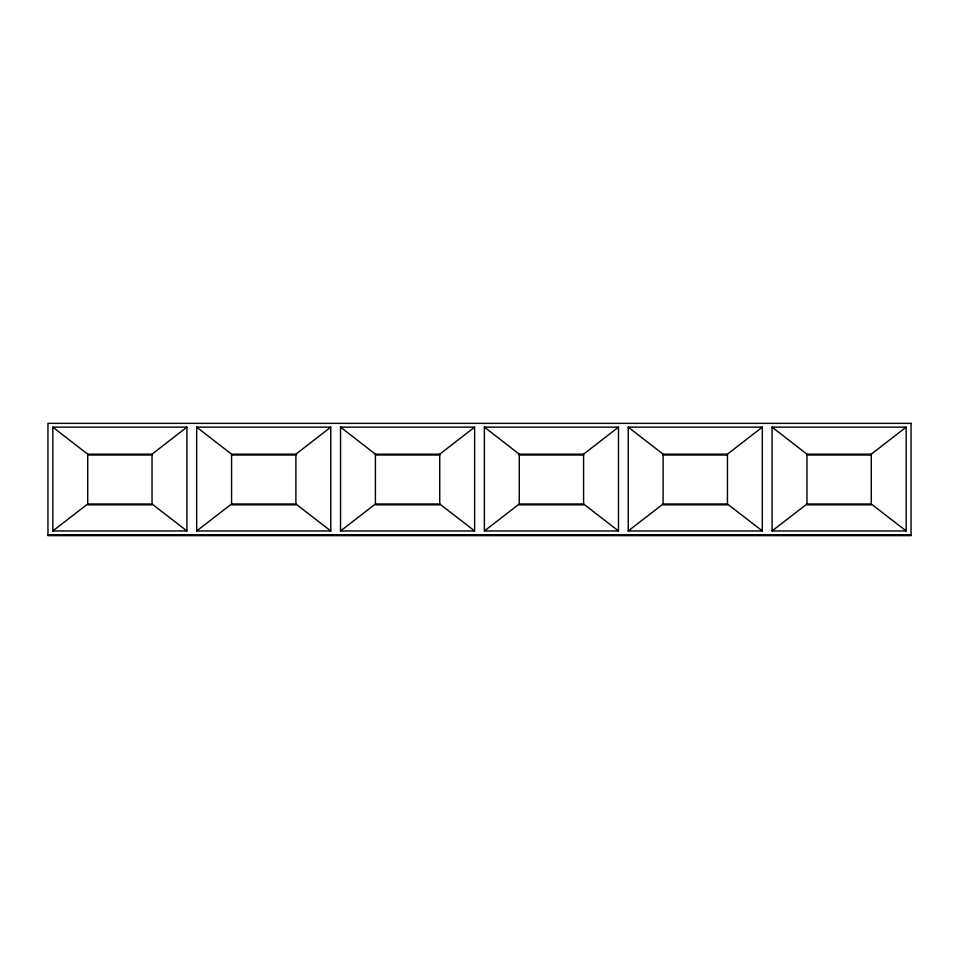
<?xml version="1.0" encoding="UTF-8"?>
<svg xmlns="http://www.w3.org/2000/svg" width="959" height="959" viewBox="0 0 959 959"><rect width="100%" height="100%" fill="white"/><g stroke="black" fill="none" stroke-linecap="round" stroke-linejoin="round"><path stroke-width="1.44" d="M52.829 427.139L87.713 454.182L152.037 454.182L186.921 427.139L186.921 530.962L52.829 530.962L52.829 427.139L186.921 427.139M196.679 427.139L231.563 454.182L295.887 454.182L330.771 427.139L330.771 530.962L196.679 530.962L196.679 427.139L330.771 427.139M340.529 427.139L375.413 454.182L439.737 454.182L474.621 427.139L474.621 530.962L340.529 530.962L340.529 427.139L474.621 427.139M484.379 427.139L519.263 454.182L583.587 454.182L618.471 427.139L618.471 530.962L484.379 530.962L484.379 427.139L618.471 427.139M628.229 427.139L663.113 454.182L727.437 454.182L762.321 427.139L762.321 530.962L628.229 530.962L628.229 427.139L762.321 427.139M772.079 427.139L806.963 454.182L871.287 454.182L906.171 427.139L906.171 530.962L772.079 530.962L772.079 427.139L906.171 427.139M52.829 530.962L87.713 503.99L152.037 503.99L186.921 530.962M196.679 530.962L231.563 503.99L295.887 503.99L330.771 530.962M340.529 530.962L375.413 503.99L439.737 503.99L474.621 530.962M484.379 530.962L519.263 503.99L583.587 503.99L618.471 530.962M628.229 530.962L663.113 503.99L727.437 503.99L762.321 530.962M772.079 530.962L806.963 503.99L871.287 503.99L906.171 530.962M87.713 455.022L152.037 455.022M231.563 455.022L295.887 455.022M375.413 455.022L439.737 455.022M519.263 455.022L583.587 455.022M663.113 455.022L727.437 455.022M806.963 455.022L871.287 455.022M47.95 534.726L911.05 534.726M871.287 454.182L871.287 504.83L806.963 504.83L806.963 454.182M727.437 454.182L727.437 504.83L663.113 504.83L663.113 454.182M583.587 454.182L583.587 504.83L519.263 504.83L519.263 454.182M439.737 454.182L439.737 504.83L375.413 504.83L375.413 454.182M295.887 454.182L295.887 504.83L231.563 504.83L231.563 454.182M152.037 454.182L152.037 504.83L87.713 504.83L87.713 454.182M911.05 423.363L47.95 423.363L47.95 535.637L911.05 535.637L911.05 423.363"/></g></svg>
